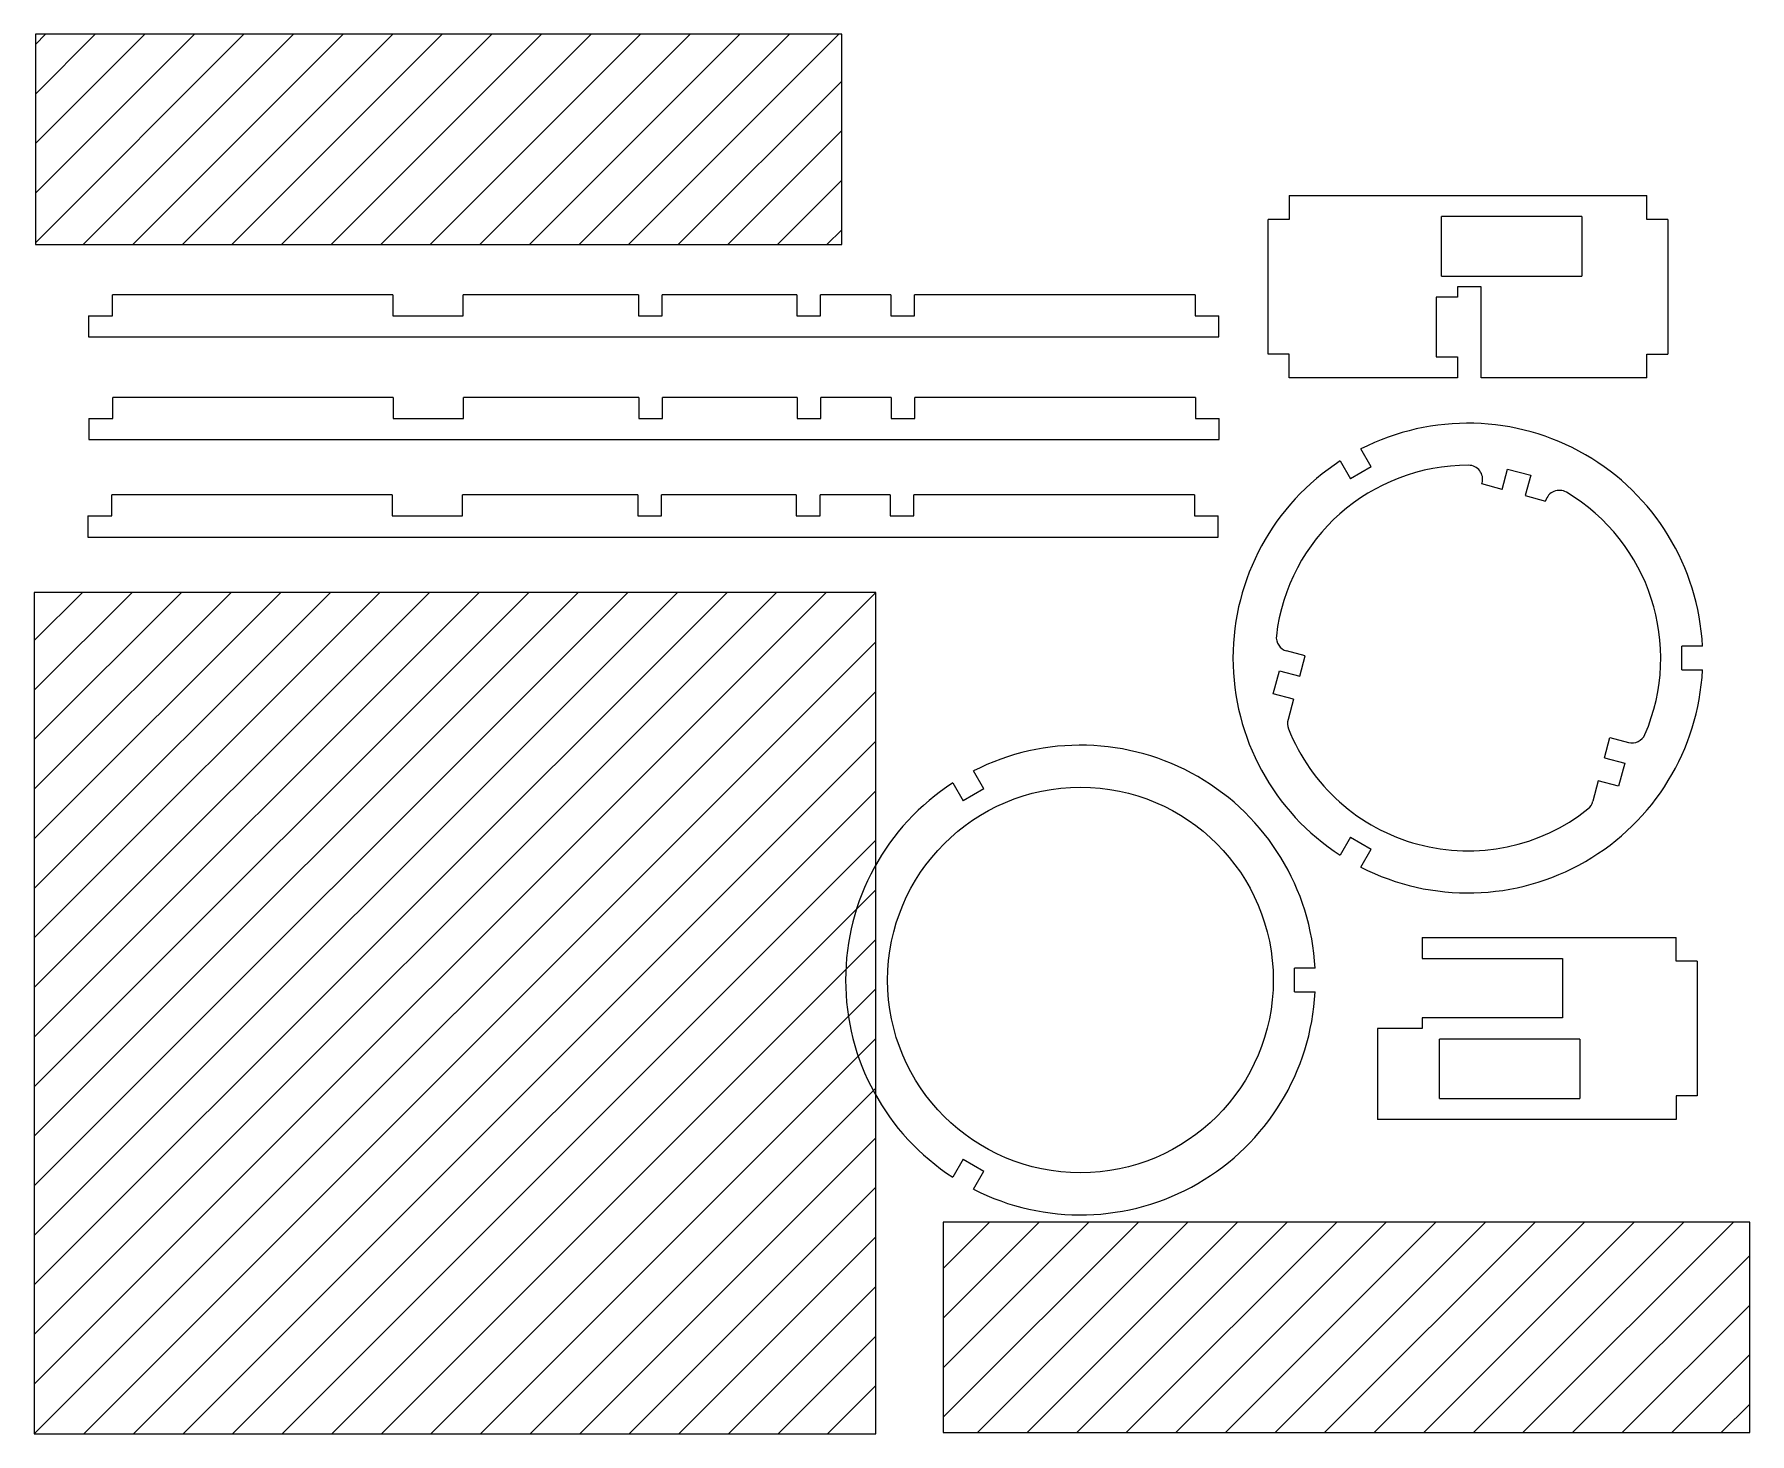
# Model space of a CAD drawing. Extents: x 0 to 245, y 0 to 200.
import ezdxf

# ---------------------------------------------------------------- set-up
doc = ezdxf.new("R2010")
doc.units = 0
doc.layers.get('0').update_dxf_attribs({"linetype": 'CONTINUOUS'})

msp = doc.modelspace()

# ---------------------------------------------------------------- linework, layer by layer
at = {"color": 7}
for p, q in [((0.402722, 170.165405), (30.141518, 199.904205)), ((0.402722, 177.236481), (23.07045, 199.904205)), ((0.402722, 184.307541), (15.999383, 199.904205)), ((115.402718, 199.904205), (0.402722, 199.904205)), ((0.402722, 199.904205), (0.402722, 169.904205)), ((7.212586, 169.904205), (37.212585, 199.904205)), ((14.283654, 169.904205), (44.283653, 199.904205)), ((21.354721, 169.904205), (51.354721, 199.904205)), ((28.425789, 169.904205), (58.425789, 199.904205)), ((35.496857, 169.904205), (65.496857, 199.904205)), ((42.567924, 169.904205), (72.567924, 199.904205)), ((49.638992, 169.904205), (79.638992, 199.904205)), ((56.71006, 169.904205), (86.71006, 199.904205)), ((63.781128, 169.904205), (93.781128, 199.904205)), ((70.852196, 169.904205), (100.852196, 199.904205)), ((77.923264, 169.904205), (107.923264, 199.904205)), ((84.994331, 169.904205), (114.994331, 199.904205)), ((115.402718, 169.904205), (115.402718, 199.904205)), ((92.065399, 169.904205), (115.402718, 193.241531)), ((99.136467, 169.904205), (115.402718, 186.170456)), ((179.176788, 176.895447), (230.176788, 176.895447)), ((220.926788, 173.895447), (200.926788, 173.895447)), ((0.402722, 169.904205), (115.402718, 169.904205)), ((200.926788, 165.395447), (220.926788, 165.395447)), ((51.381298, 162.762207), (11.381296, 162.762207)), ((86.381294, 162.762207), (61.381298, 162.762207)), ((165.781296, 162.762207), (125.781296, 162.762207)), ((7.981296, 156.762207), (169.18129, 156.762207)), ((203.176788, 150.895447), (179.176788, 150.895447)), ((230.176788, 150.895447), (206.576782, 150.895447)), ((51.428398, 148.112595), (11.428398, 148.112595)), ((86.428398, 148.112595), (61.428398, 148.112595)), ((165.8284, 148.112595), (125.8284, 148.112595)), ((8.028399, 142.112595), (169.228394, 142.112595)), ((51.291557, 134.197205), (11.291554, 134.197205)), ((86.291557, 134.197205), (61.291557, 134.197205)), ((165.691559, 134.197205), (125.691559, 134.197205)), ((7.891554, 128.197205), (169.091553, 128.197205)), ((0.242394, 0.29945), (120.242393, 120.299454)), ((0.242394, 7.370518), (113.171326, 120.299454)), ((0.242394, 14.441586), (106.100258, 120.299454)), ((0.242394, 21.512653), (99.02919, 120.299454)), ((0.242394, 28.583721), (91.958122, 120.299454)), ((0.242394, 35.654789), (84.887054, 120.299454)), ((0.242394, 42.725857), (77.815987, 120.299454)), ((0.242394, 49.796925), (70.744919, 120.299454)), ((0.242394, 56.867992), (63.673851, 120.299454)), ((0.242394, 63.93906), (56.602783, 120.299454)), ((0.242394, 71.010132), (49.531715, 120.299454)), ((0.242394, 78.0812), (42.460648, 120.299454)), ((0.242394, 85.152267), (35.38958, 120.299454)), ((0.242394, 92.223335), (28.318512, 120.299454)), ((0.242394, 99.294403), (21.247444, 120.299454)), ((120.242393, 120.299454), (0.242394, 120.299454)), ((0.242394, 120.299454), (0.242394, 0.29945)), ((120.242393, 0.29945), (120.242393, 120.299454)), ((7.313462, 0.29945), (120.242393, 113.228386)), ((14.38453, 0.29945), (120.242393, 106.157318)), ((21.455597, 0.29945), (120.242393, 99.08625)), ((28.526665, 0.29945), (120.242393, 92.015182)), ((35.597733, 0.29945), (120.242393, 84.944115)), ((42.6688, 0.29945), (120.242393, 77.873047)), ((198.181046, 71.094086), (234.381042, 71.094086)), ((49.739868, 0.29945), (120.242393, 70.801979)), ((198.181046, 68.094086), (218.181046, 68.094086)), ((56.810936, 0.29945), (120.242393, 63.730907)), ((218.181046, 59.59409), (198.181046, 59.59409)), ((63.882004, 0.29945), (120.242393, 56.65984)), ((220.631042, 56.59409), (200.631042, 56.59409)), ((70.953072, 0.29945), (120.242393, 49.588772)), ((200.631042, 48.09409), (220.631042, 48.09409)), ((234.381042, 45.09409), (191.781036, 45.09409)), ((78.024139, 0.29945), (120.242393, 42.517704)), ((85.095207, 0.29945), (120.242393, 35.446636)), ((129.868408, 2.646236), (157.685104, 30.462929)), ((129.868408, 9.717304), (150.614029, 30.462929)), ((244.868408, 30.462929), (129.868408, 30.462929)), ((129.868408, 30.462929), (129.868408, 0.462928)), ((134.756165, 0.462928), (164.756165, 30.462929)), ((141.82724, 0.462928), (171.82724, 30.462929)), ((148.8983, 0.462928), (178.8983, 30.462929)), ((155.969376, 0.462928), (185.969376, 30.462929)), ((163.040436, 0.462928), (193.040436, 30.462929)), ((170.111511, 0.462928), (200.111511, 30.462929)), ((177.182571, 0.462928), (207.182571, 30.462929)), ((184.253647, 0.462928), (214.253647, 30.462929)), ((191.324707, 0.462928), (221.324707, 30.462929)), ((198.395782, 0.462928), (228.395782, 30.462929)), ((205.466843, 0.462928), (235.466843, 30.462929)), ((212.537918, 0.462928), (242.537918, 30.462929)), ((244.868408, 0.462928), (244.868408, 30.462929)), ((92.166275, 0.29945), (120.242393, 28.375568)), ((219.608978, 0.462928), (244.868408, 25.722355)), ((99.237343, 0.29945), (120.242393, 21.304501)), ((226.680054, 0.462928), (244.868408, 18.651287)), ((0.242394, 0.29945), (120.242393, 0.29945)), ((129.868408, 0.462928), (244.868408, 0.462928))]:
    msp.add_line(p, q, dxfattribs=at)
at = {"color": 7, "ltscale": 0.301425}
msp.add_line((0.402722, 191.378616), (8.928315, 199.904205), dxfattribs=at)
at = {"color": 7, "ltscale": 0.051425}
msp.add_line((0.402722, 198.449677), (1.857247, 199.904205), dxfattribs=at)
at = {"color": 7, "ltscale": 0.325099}
msp.add_line((106.207535, 169.904205), (115.402718, 179.099396), dxfattribs=at)
at = {"color": 7, "ltscale": 0.085}
for p, q in [((179.176788, 176.895447), (179.176788, 173.495453)), ((230.176788, 173.495453), (230.176788, 176.895447)), ((206.576782, 163.895447), (203.176788, 163.895447)), ((7.981296, 159.762207), (11.381296, 159.762207)), ((86.381294, 159.762207), (89.781296, 159.762207)), ((108.981293, 159.762207), (112.381294, 159.762207)), ((122.381294, 159.762207), (125.781296, 159.762207)), ((165.781296, 159.762207), (169.18129, 159.762207)), ((179.176788, 150.895447), (179.176788, 154.295441)), ((230.176788, 150.895447), (230.176788, 154.295441)), ((8.028399, 145.112595), (11.428398, 145.112595)), ((86.428398, 145.112595), (89.8284, 145.112595)), ((109.028397, 145.112595), (112.428398, 145.112595)), ((122.428398, 145.112595), (125.8284, 145.112595)), ((165.8284, 145.112595), (169.228394, 145.112595)), ((190.903488, 138.195404), (187.959, 136.495407)), ((210.349884, 137.882828), (213.634033, 137.002838)), ((7.891554, 131.197205), (11.291554, 131.197205)), ((86.291557, 131.197205), (89.691559, 131.197205)), ((108.891556, 131.197205), (112.291557, 131.197205)), ((122.291557, 131.197205), (125.691559, 131.197205)), ((165.691559, 131.197205), (169.091553, 131.197205)), ((235.181244, 109.231636), (235.181244, 112.63163)), ((176.918427, 105.843819), (177.798416, 109.12796)), ((227.060623, 95.928192), (226.180634, 92.644043)), ((135.654877, 92.268646), (132.710388, 90.568642)), ((187.959, 85.367859), (190.903488, 83.667862)), ((234.381042, 67.694092), (234.381042, 71.094086)), ((179.932632, 63.304867), (179.932632, 66.704865)), ((234.381042, 48.494091), (234.381042, 45.09409)), ((132.710388, 39.441093), (135.654877, 37.741093))]:
    msp.add_line(p, q, dxfattribs=at)
at = {"color": 7, "ltscale": 0.2125}
for p, q in [((200.926788, 165.395447), (200.926788, 173.895447)), ((220.926788, 173.895447), (220.926788, 165.395447)), ((200.176788, 162.395447), (200.176788, 153.895447)), ((218.181046, 68.094086), (218.181046, 59.59409)), ((200.631042, 48.09409), (200.631042, 56.59409)), ((220.631042, 56.59409), (220.631042, 48.09409))]:
    msp.add_line(p, q, dxfattribs=at)
at = {"color": 7, "ltscale": 0.075099}
msp.add_line((113.278603, 169.904205), (115.402718, 172.02832), dxfattribs=at)
at = {"color": 7, "ltscale": 0.48}
for p, q in [((176.176788, 154.295441), (176.176788, 173.495453)), ((233.176788, 173.495453), (233.176788, 154.295441)), ((108.981293, 162.762207), (89.781296, 162.762207)), ((109.028397, 148.112595), (89.8284, 148.112595)), ((108.891556, 134.197205), (89.691559, 134.197205)), ((237.381042, 67.694092), (237.381042, 48.494091))]:
    msp.add_line(p, q, dxfattribs=at)
at = {"color": 7, "ltscale": 0.075}
for p, q in [((179.176788, 173.495453), (176.176788, 173.495453)), ((233.176788, 173.495453), (230.176788, 173.495453)), ((11.381296, 159.762207), (11.381296, 162.762207)), ((51.381298, 162.762207), (51.381298, 159.762207)), ((61.381298, 159.762207), (61.381298, 162.762207)), ((86.381294, 162.762207), (86.381294, 159.762207)), ((89.781296, 159.762207), (89.781296, 162.762207)), ((108.981293, 162.762207), (108.981293, 159.762207)), ((112.381294, 159.762207), (112.381294, 162.762207)), ((122.381294, 162.762207), (122.381294, 159.762207)), ((125.781296, 159.762207), (125.781296, 162.762207)), ((165.781296, 162.762207), (165.781296, 159.762207)), ((203.176788, 162.395447), (200.176788, 162.395447)), ((7.981296, 159.762207), (7.981296, 156.762207)), ((169.18129, 156.762207), (169.18129, 159.762207)), ((179.176788, 154.295441), (176.176788, 154.295441)), ((230.176788, 154.295441), (233.176788, 154.295441)), ((200.176788, 153.895447), (203.176788, 153.895447)), ((203.176788, 153.895447), (203.176788, 150.895447)), ((11.428398, 145.112595), (11.428398, 148.112595)), ((51.428398, 148.112595), (51.428398, 145.112595)), ((61.428398, 145.112595), (61.428398, 148.112595)), ((86.428398, 148.112595), (86.428398, 145.112595)), ((89.8284, 145.112595), (89.8284, 148.112595)), ((109.028397, 148.112595), (109.028397, 145.112595)), ((112.428398, 145.112595), (112.428398, 148.112595)), ((122.428398, 148.112595), (122.428398, 145.112595)), ((125.8284, 145.112595), (125.8284, 148.112595)), ((165.8284, 148.112595), (165.8284, 145.112595)), ((8.028399, 145.112595), (8.028399, 142.112595)), ((169.228394, 142.112595), (169.228394, 145.112595)), ((209.573425, 134.985046), (210.349884, 137.882828)), ((213.634033, 137.002838), (212.857574, 134.105057)), ((209.573425, 134.985046), (206.675644, 135.761505)), ((11.291554, 131.197205), (11.291554, 134.197205)), ((51.291557, 134.197205), (51.291557, 131.197205)), ((61.291557, 131.197205), (61.291557, 134.197205)), ((86.291557, 134.197205), (86.291557, 131.197205)), ((89.691559, 131.197205), (89.691559, 134.197205)), ((108.891556, 134.197205), (108.891556, 131.197205)), ((112.291557, 131.197205), (112.291557, 134.197205)), ((122.291557, 134.197205), (122.291557, 131.197205)), ((125.691559, 131.197205), (125.691559, 134.197205)), ((165.691559, 134.197205), (165.691559, 131.197205)), ((212.857574, 134.105057), (215.755341, 133.328598)), ((7.891554, 131.197205), (7.891554, 128.197205)), ((169.091553, 128.197205), (169.091553, 131.197205)), ((180.696182, 108.351509), (181.472641, 111.249283)), ((177.798416, 109.12796), (180.696182, 108.351509)), ((179.816208, 105.06736), (176.918427, 105.843819)), ((179.816208, 105.06736), (179.039749, 102.169579)), ((224.162842, 96.704651), (224.939301, 99.602425)), ((224.162842, 96.704651), (227.060623, 95.928192)), ((223.282867, 93.420502), (222.506409, 90.52272)), ((226.180634, 92.644043), (223.282867, 93.420502)), ((198.181046, 71.094086), (198.181046, 68.094086)), ((237.381042, 67.694092), (234.381042, 67.694092)), ((237.381042, 48.494091), (234.381042, 48.494091))]:
    msp.add_line(p, q, dxfattribs=at)
at = {"color": 7, "ltscale": 0.25}
for p, q in [((122.381294, 162.762207), (112.381294, 162.762207)), ((51.381298, 159.762207), (61.381298, 159.762207)), ((122.428398, 148.112595), (112.428398, 148.112595)), ((51.428398, 145.112595), (61.428398, 145.112595)), ((122.291557, 134.197205), (112.291557, 134.197205)), ((51.291557, 131.197205), (61.291557, 131.197205))]:
    msp.add_line(p, q, dxfattribs=at)
at = {"color": 7, "ltscale": 0.0375}
for p, q in [((203.176788, 163.895447), (203.176788, 162.395447)), ((198.181046, 59.59409), (198.181046, 58.09409))]:
    msp.add_line(p, q, dxfattribs=at)
at = {"color": 7, "ltscale": 0.325}
for p, q in [((206.576782, 150.895447), (206.576782, 163.895447)), ((191.781036, 58.09409), (191.781036, 45.09409))]:
    msp.add_line(p, q, dxfattribs=at)
at = {"color": 7, "ltscale": 0.073921}
for p, q in [((190.903488, 138.195404), (189.425064, 140.756104)), ((186.480576, 139.056107), (187.959, 136.495407)), ((238.138077, 112.63163), (235.181244, 112.63163)), ((235.181244, 109.231636), (238.138077, 109.231636)), ((131.231964, 93.129341), (132.710388, 90.568642)), ((135.654877, 92.268646), (134.176453, 94.829338)), ((187.959, 85.367859), (186.480576, 82.807159)), ((189.425064, 81.107162), (190.903488, 83.667862)), ((182.889465, 66.704865), (179.932632, 66.704865)), ((179.932632, 63.304867), (182.889465, 63.304867)), ((132.710388, 39.441093), (131.231964, 36.880394)), ((134.176453, 35.180397), (135.654877, 37.741093))]:
    msp.add_line(p, q, dxfattribs=at)
at = {"color": 7, "ltscale": 0.003941}
msp.add_line((206.675644, 135.761505), (206.716446, 135.913788), dxfattribs=at)
at = {"color": 7, "ltscale": 0.001218}
msp.add_line((215.755341, 133.328598), (215.76796, 133.375671), dxfattribs=at)
at = {"color": 7, "ltscale": 0.492641}
for p, q in [((0.242394, 106.365471), (14.176377, 120.299454)), ((106.308411, 0.29945), (120.242393, 14.233433))]:
    msp.add_line(p, q, dxfattribs=at)
at = {"color": 7, "ltscale": 0.242641}
for p, q in [((0.242394, 113.436539), (7.105309, 120.299454)), ((113.379478, 0.29945), (120.242393, 7.162365))]:
    msp.add_line(p, q, dxfattribs=at)
at = {"color": 7, "ltscale": 0.068254}
for p, q in [((181.472641, 111.249283), (178.835526, 111.955894)), ((224.939301, 99.602425), (227.576416, 98.895813))]:
    msp.add_line(p, q, dxfattribs=at)
at = {"color": 7, "ltscale": 0.16}
msp.add_line((198.181046, 58.09409), (191.781036, 58.09409), dxfattribs=at)
at = {"color": 7, "ltscale": 0.483469}
msp.add_line((129.868408, 16.788372), (143.542969, 30.462929), dxfattribs=at)
at = {"color": 7, "ltscale": 0.233469}
msp.add_line((129.868408, 23.85944), (136.471893, 30.462929), dxfattribs=at)
at = {"color": 7, "ltscale": 0.393056}
msp.add_line((233.751114, 0.462928), (244.868408, 11.580219), dxfattribs=at)
at = {"color": 7, "ltscale": 0.143056}
msp.add_line((240.822189, 0.462928), (244.868408, 4.509151), dxfattribs=at)
at = {"color": 7}
msp.add_circle((149.432632, 65.004868), 27.5, dxfattribs=at)
for centre, radius, start, end in [((204.681244, 110.931633), 33.5, 2.908796, 117.091202), ((204.681244, 110.931633), 33.5, 122.908789, 237.091194), ((204.681244, 110.931633), 27.5, 89.767776, 173.342961), ((204.784592, 136.431427), 2, 345.000012, 89.767766), ((217.699814, 132.858032), 2, 59.300726, 164.999995), ((204.681244, 110.931633), 27.5, 336.657046, 59.300722), ((179.353165, 113.887749), 2, 173.342961, 255.000004), ((204.681244, 110.931633), 33.5, 242.908793, 357.091196), ((180.953949, 101.590057), 2, 163.156157, 201.489856), ((204.681244, 110.931633), 27.5, 201.489856, 308.510136), ((149.432632, 65.004868), 33.5, 2.908796, 117.091202), ((228.094055, 100.827667), 2, 255.000004, 336.657046), ((149.432632, 65.004868), 33.5, 122.908789, 237.091194), ((220.558899, 90.977936), 2, 308.510136, 346.843837), ((149.432632, 65.004868), 33.5, 242.908793, 357.091196)]:
    msp.add_arc(centre, radius, start, end, dxfattribs=at)

doc.saveas('drawing.dxf')
